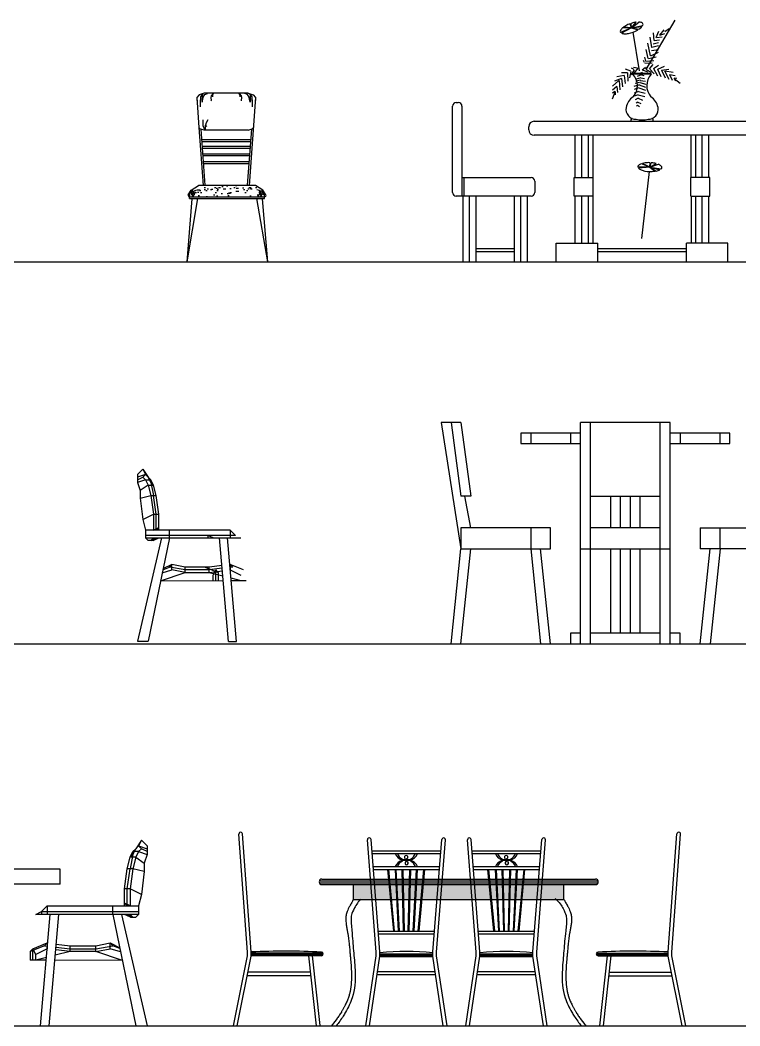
# Model space of a CAD drawing. Header units: inches. Extents: x 10 to 52.5, y 12.2 to 37.
# Drawn here: x 34.57 to 38.48, y 25.27 to 30.73 of the extents above; entities that cross this region are included whole.
import ezdxf

# ---------------------------------------------------------------- set-up
doc = ezdxf.new("R2010")
doc.units = ezdxf.units.IN
doc.header["$MEASUREMENT"] = 0
for name, color, linetype in [('02', 2, 'Continuous'), ('1', 1, 'Continuous'), ('8', 8, 'Continuous')]:
    doc.layers.add(name, color=color, linetype=linetype)

msp = doc.modelspace()

# ---------------------------------------------------------------- hatches: boundary and pattern name
at = {"layer": '8'}
h = msp.add_hatch(dxfattribs=at)
h.set_pattern_fill('AR-SAND', color=256, scale=0.025, angle=45, style=0)
h.set_pattern_definition([(82.5, (152.912404, 219.84336), (-0.0351753296, 0.032948178), [0, -0.038, 0, -0.0425, 0, -0.040625]), (52.5, (152.912404, 219.84336), (-0.018603438, 0.081174493), [0, -0.0205, 0, -0.03425, 0, -0.013125]), (12.5, (152.89066, 219.821616), (0.054950732, 0.0551508096), [0, -0.0125, 0, -0.045, 0, -0.05875]), (2.5, (152.89066, 219.821616), (0.037626054, 0.068656571), [0, -0.00625, 0, -0.0295, 0, -0.03375])])
h.paths.add_polyline_path([(35.5427, 29.8306), (35.5024, 29.8053), (35.4859, 29.7811, 0.523952), (35.4934, 29.7702), (35.9003, 29.7702, 0.523952), (35.9078, 29.7811), (35.8913, 29.8053), (35.8509, 29.8306)])
h = msp.add_hatch(dxfattribs=at)
h.set_pattern_fill('AR-SAND', color=256, scale=0.01, style=0)
h.set_pattern_definition([(37.5, (36.280838, 26.062372), (-0.00062993, 0.01926824), [0, -0.0152, 0, -0.017, 0, -0.01625]), (7.5, (36.280838, 26.062372), (0.01769777, 0.02822146), [0, -0.0082, 0, -0.0137, 0, -0.00525]), (327.5, (36.268538, 26.062372), (0.03114142, 5.66e-05), [0, -0.005, 0, -0.018, 0, -0.0235]), (317.5, (36.268538, 26.062372), (0.03006127, 0.00877676), [0, -0.0025, 0, -0.0118, 0, -0.0135])])
h.paths.add_polyline_path([(37.5237, 25.957), (37.5237, 26.037), (36.3833, 26.037), (36.3833, 25.957)])

# ---------------------------------------------------------------- linework, layer by layer
at = {"layer": '02'}
for p, q in [((37.9705, 30.4613), (38.1278, 30.7285)), ((38.072, 30.6676), (38.0951, 30.6838)), ((37.9344, 30.4539), (37.8994, 30.6634)), ((38.0018, 30.5804), (37.9918, 30.6368)), ((38.0142, 30.6175), (38.0111, 30.6591)), ((38.0142, 30.6182), (38.0435, 30.6213)), ((38.0257, 30.6344), (38.0404, 30.6684)), ((38.0273, 30.6337), (38.0573, 30.6383)), ((38.045, 30.6476), (38.0681, 30.6753)), ((38.0458, 30.6476), (38.072, 30.6553)), ((37.9818, 30.5195), (37.971, 30.5689)), ((37.9949, 30.5342), (37.9802, 30.6036)), ((37.9995, 30.5642), (38.0381, 30.5689)), ((38.0018, 30.5812), (38.0381, 30.5912)), ((38.008, 30.599), (38.0381, 30.6067)), ((37.9687, 30.5056), (37.9641, 30.5272)), ((37.9833, 30.5195), (38.0257, 30.5295)), ((37.9957, 30.5349), (38.0381, 30.5542)), ((37.8881, 30.452), (37.8588, 30.4624)), ((37.9054, 30.4592), (37.8902, 30.4314)), ((37.9055, 30.4604), (37.8903, 30.4674)), ((37.9246, 30.468), (37.9026, 30.4714)), ((37.9258, 30.468), (37.9054, 30.4424)), ((37.9485, 30.4581), (37.9792, 30.447)), ((37.9495, 30.4588), (37.9665, 30.4732)), ((37.9625, 30.4979), (37.9571, 30.5087)), ((37.9641, 30.4956), (38.0041, 30.4964)), ((37.9687, 30.5064), (38.0119, 30.5087)), ((37.9698, 30.4623), (37.979, 30.4762)), ((37.9705, 30.4613), (37.9979, 30.4455)), ((37.989, 30.4642), (38.0085, 30.4884)), ((37.9905, 30.4631), (38.0144, 30.4367)), ((38.0107, 30.4657), (38.0378, 30.4835)), ((38.0107, 30.4657), (38.0317, 30.4269)), ((38.0324, 30.4621), (38.0506, 30.422)), ((38.0334, 30.4628), (38.0703, 30.478)), ((38.054, 30.4576), (38.0936, 30.4629)), ((38.054, 30.4576), (38.0734, 30.4148)), ((37.8361, 30.4123), (37.7996, 30.3963)), ((37.8509, 30.4275), (37.8115, 30.4213)), ((37.8361, 30.4123), (37.8419, 30.3657)), ((37.8688, 30.4419), (37.8364, 30.443)), ((37.8521, 30.4274), (37.8575, 30.3838)), ((37.8688, 30.4419), (37.8711, 30.3979)), ((37.8873, 30.4502), (37.8807, 30.4152)), ((37.8988, 30.4347), (37.8988, 30.438)), ((37.941, 30.4158), (37.9165, 30.4086)), ((37.9439, 30.431), (37.9222, 30.4223)), ((37.949, 30.4448), (37.9396, 30.4404)), ((37.9418, 30.4151), (37.962, 30.4115)), ((37.9454, 30.431), (37.9577, 30.4274)), ((37.9476, 30.444), (37.957, 30.4397)), ((37.9983, 30.4347), (37.9983, 30.438)), ((38.0704, 30.4531), (38.0939, 30.4087)), ((38.0714, 30.4538), (38.1173, 30.446)), ((38.0971, 30.4331), (38.1127, 30.403)), ((38.0981, 30.4338), (38.129, 30.4286)), ((38.1205, 30.4137), (38.1292, 30.3993)), ((38.1224, 30.4151), (38.1377, 30.4142)), ((38.1228, 30.4125), (38.1555, 30.3872)), ((37.8109, 30.3691), (37.7873, 30.3485)), ((37.8232, 30.4), (37.7881, 30.3694)), ((37.8121, 30.369), (37.8146, 30.3352)), ((37.8244, 30.3999), (37.8276, 30.3499)), ((37.9338, 30.3767), (37.9042, 30.3688)), ((37.9295, 30.3608), (37.9049, 30.3528)), ((37.9353, 30.3905), (37.9107, 30.3847)), ((37.9396, 30.4021), (37.915, 30.3977)), ((37.9302, 30.3608), (37.9664, 30.3485)), ((37.9331, 30.3767), (37.9664, 30.3652)), ((37.936, 30.3898), (37.9685, 30.3818)), ((37.9389, 30.4013), (37.9671, 30.3963)), ((35.8105, 30.3313), (35.5732, 30.3313)), ((37.8009, 30.3379), (37.7863, 30.2993)), ((37.7999, 30.3404), (37.7873, 30.3317)), ((37.8023, 30.3402), (37.8023, 30.3234)), ((37.9288, 30.342), (37.9056, 30.3326)), ((37.928, 30.3239), (37.9063, 30.3159)), ((37.9266, 30.3044), (37.9114, 30.2957)), ((37.9266, 30.3051), (37.9512, 30.2942)), ((37.9273, 30.3239), (37.9627, 30.3138)), ((37.9288, 30.342), (37.9656, 30.3319)), ((36.9206, 29.7931), (36.9206, 30.2611)), ((36.9406, 30.2811), (36.9514, 30.2811)), ((36.9714, 30.2611), (36.9714, 29.7731)), ((37.9259, 30.2834), (37.9165, 30.2776)), ((37.9244, 30.2674), (37.9179, 30.2609)), ((37.9244, 30.2674), (37.9345, 30.2595)), ((37.9259, 30.2841), (37.9425, 30.2761)), ((35.5549, 30.1364), (35.577, 29.8321)), ((35.8105, 30.1313), (35.5732, 30.1313)), ((35.8288, 30.1364), (35.8067, 29.8321)), ((37.3333, 30.1333), (37.3333, 30.1495)), ((37.3633, 30.1795), (38.5338, 30.1795)), ((35.5606, 30.08), (35.8231, 30.0799)), ((38.5338, 30.1033), (37.3633, 30.1033)), ((37.5857, 29.8748), (37.5857, 30.1033)), ((37.6217, 29.8747), (37.6217, 30.1033)), ((37.6576, 29.8747), (37.6576, 30.1033)), ((37.6817, 30.1033), (37.6817, 29.5175)), ((38.2154, 29.8747), (38.2154, 30.1033)), ((38.2396, 29.8747), (38.2396, 30.1033)), ((38.2755, 29.8747), (38.2755, 30.1033)), ((38.3114, 29.8748), (38.3114, 30.1033)), ((35.5606, 30.07), (35.8231, 30.0699)), ((35.5606, 30.0437), (35.8231, 30.0436)), ((35.5606, 30.0337), (35.8231, 30.0336)), ((35.5646, 30.0033), (35.8191, 30.0032)), ((35.5653, 29.9933), (35.8184, 29.9932)), ((35.5677, 29.9608), (35.816, 29.9607)), ((35.5684, 29.9508), (35.8153, 29.9507)), ((36.9745, 29.8747), (37.3461, 29.8747)), ((36.9832, 29.7731), (36.9832, 29.8747)), ((37.5801, 29.7731), (37.5801, 29.8747)), ((37.5801, 29.8747), (37.6833, 29.8747)), ((37.9476, 29.544), (37.9892, 29.9068)), ((38.2138, 29.7731), (38.2138, 29.8747)), ((38.317, 29.8747), (38.2138, 29.8747)), ((38.317, 29.7731), (38.317, 29.8747)), ((35.4859, 29.7811), (35.5024, 29.8053)), ((35.5024, 29.8053), (35.5427, 29.8306)), ((35.8509, 29.8306), (35.5427, 29.8306)), ((37.3661, 29.8547), (37.3661, 29.7931)), ((35.5364, 29.7602), (35.4778, 29.4175)), ((35.5059, 29.759), (35.4778, 29.4175)), ((35.4934, 29.7602), (35.4941, 29.7832)), ((35.4934, 29.7602), (35.9003, 29.7602)), ((35.5032, 29.7908), (35.5032, 29.7797)), ((35.8573, 29.7602), (35.9159, 29.4175)), ((35.8877, 29.759), (35.9159, 29.4175)), ((35.8905, 29.7908), (35.8905, 29.7797)), ((35.9003, 29.7602), (35.8995, 29.7832)), ((37.3461, 29.7731), (36.9406, 29.7731)), ((36.9771, 29.4175), (36.9771, 29.7732)), ((37.013, 29.4175), (37.013, 29.7731)), ((37.0489, 29.4175), (37.0489, 29.7731)), ((37.2555, 29.4175), (37.2555, 29.7731)), ((37.2914, 29.4175), (37.2914, 29.7731)), ((37.3273, 29.4175), (37.3273, 29.7731)), ((37.6833, 29.7731), (37.5801, 29.7731)), ((37.5857, 29.5175), (37.5857, 29.7731)), ((37.6217, 29.5175), (37.6217, 29.7731)), ((37.6576, 29.5175), (37.6576, 29.7731)), ((38.2138, 29.7731), (38.317, 29.7731)), ((38.2154, 29.7731), (38.2154, 29.5175)), ((38.2396, 29.5175), (38.2396, 29.7731)), ((38.2755, 29.5175), (38.2755, 29.7731)), ((38.3114, 29.5175), (38.3114, 29.7731)), ((37.0489, 29.4888), (37.2555, 29.4888)), ((37.4833, 29.5175), (37.7083, 29.5175)), ((37.4833, 29.4175), (37.4833, 29.5175)), ((37.7083, 29.4175), (37.7083, 29.5175)), ((37.7083, 29.4888), (38.1888, 29.4888)), ((38.4138, 29.5175), (38.1888, 29.5175)), ((38.1888, 29.4175), (38.1888, 29.5175)), ((38.4138, 29.4175), (38.4138, 29.5175)), ((37.0489, 29.4729), (37.2555, 29.4729)), ((37.7083, 29.4729), (38.1888, 29.4729)), ((36.966, 28.5442), (36.858, 28.5442)), ((36.858, 28.5442), (36.966, 27.8585)), ((36.912, 28.5442), (36.966, 28.1442)), ((36.966, 28.5442), (37.02, 28.1442)), ((37.6143, 27.3442), (37.6143, 28.5442)), ((37.6143, 28.5442), (37.6143, 28.5442)), ((38.1005, 28.5442), (37.6143, 28.5442)), ((37.6683, 27.3442), (37.6683, 28.5442)), ((37.6683, 28.5442), (37.6683, 28.5442)), ((38.0465, 27.3442), (38.0465, 28.5442)), ((38.0465, 28.5442), (38.0465, 28.5442)), ((38.1005, 27.3442), (38.1005, 28.5442)), ((38.1005, 28.5442), (38.1005, 28.5442)), ((37.2902, 28.4871), (37.2902, 28.43)), ((37.6143, 28.4871), (37.2902, 28.4871)), ((37.3442, 28.4871), (37.3442, 28.43)), ((37.5603, 28.4871), (37.5603, 28.43)), ((38.4246, 28.4871), (38.1005, 28.4871)), ((38.1545, 28.4871), (38.1545, 28.43)), ((38.3706, 28.4871), (38.3706, 28.43)), ((38.4246, 28.43), (38.4246, 28.4871)), ((37.2902, 28.43), (37.6143, 28.43)), ((38.1005, 28.43), (38.4246, 28.43)), ((35.24, 28.2916), (35.2112, 28.2629)), ((35.24, 28.2916), (35.2687, 28.2485)), ((35.24, 28.2916), (35.2543, 28.2629)), ((35.2543, 28.2629), (35.2112, 28.2485)), ((35.2112, 28.2629), (35.2112, 28.2197)), ((35.2112, 28.2341), (35.24, 28.2485)), ((35.2543, 28.2341), (35.2112, 28.2197)), ((35.2112, 28.2197), (35.2256, 28.1766)), ((35.2543, 28.2629), (35.24, 28.2485)), ((35.2543, 28.2341), (35.24, 28.2485)), ((35.2543, 28.2629), (35.2831, 28.2341)), ((35.2543, 28.2341), (35.2831, 28.2341)), ((35.2543, 28.2341), (35.2687, 28.2054)), ((35.2831, 28.2197), (35.2687, 28.2485)), ((35.2974, 28.2054), (35.2831, 28.2341)), ((35.2831, 28.2197), (35.2974, 28.1479)), ((35.2974, 28.2054), (35.2831, 28.2197)), ((35.2687, 28.2054), (35.2256, 28.1766)), ((35.2256, 28.1766), (35.2256, 28.1335)), ((35.2687, 28.2054), (35.2831, 28.1479)), ((35.2687, 28.2054), (35.2974, 28.2054)), ((35.3118, 28.1479), (35.2974, 28.2054)), ((35.2256, 28.1335), (35.2831, 28.1479)), ((35.2256, 28.1335), (35.24, 28.0186)), ((35.2831, 28.1479), (35.3118, 28.1479)), ((35.2831, 28.1479), (35.2974, 28.0473)), ((35.3118, 28.0473), (35.2974, 28.1479)), ((35.3262, 28.0473), (35.3118, 28.1479)), ((37.02, 28.1442), (36.966, 28.1442)), ((37.02, 27.9728), (36.9876, 28.1442)), ((37.6683, 28.1442), (38.0465, 28.1442)), ((37.7764, 28.1442), (37.7764, 27.9728)), ((37.8304, 28.1442), (37.8304, 27.9728)), ((37.8844, 28.1442), (37.8844, 27.9728)), ((37.9384, 27.9728), (37.9384, 28.1442)), ((35.24, 28.0186), (35.2974, 28.0473)), ((35.24, 28.0186), (35.2543, 27.9611)), ((35.2974, 28.0473), (35.3262, 28.0473)), ((35.2974, 28.0473), (35.2974, 27.9611)), ((35.3118, 27.9611), (35.3118, 28.0473)), ((35.3262, 27.9611), (35.3262, 28.0473)), ((35.7142, 27.9611), (35.2543, 27.9611)), ((35.2543, 27.9611), (35.2543, 27.918)), ((35.2974, 27.9611), (35.3262, 27.9754)), ((35.3262, 27.9754), (35.3118, 27.9611)), ((35.3837, 27.918), (35.3837, 27.9611)), ((35.7429, 27.9323), (35.7142, 27.9611)), ((35.7142, 27.9611), (35.7142, 27.918)), ((37.4522, 27.9728), (36.966, 27.9728)), ((36.966, 27.9728), (36.966, 27.8585)), ((37.3442, 27.9728), (37.3442, 27.8585)), ((37.4522, 27.8585), (37.4522, 27.9728)), ((37.6143, 27.9728), (37.6143, 27.9728)), ((38.0465, 27.9728), (37.6683, 27.9728)), ((38.1005, 27.9728), (38.1005, 27.9728)), ((38.2637, 27.9728), (38.7499, 27.9728)), ((38.2637, 27.9728), (38.2637, 27.8585)), ((38.3718, 27.8585), (38.3718, 27.9728)), ((35.3406, 27.918), (35.2112, 27.3575)), ((35.7429, 27.9323), (35.2543, 27.9323)), ((35.2543, 27.918), (35.7717, 27.918)), ((35.2543, 27.918), (35.2687, 27.9036)), ((35.3837, 27.918), (35.2687, 27.3575)), ((35.2831, 27.9036), (35.2687, 27.9036)), ((35.2974, 27.918), (35.2831, 27.9036)), ((35.2958, 27.9038), (35.2831, 27.9036)), ((35.2848, 27.9036), (35.3118, 27.918)), ((35.2958, 27.9038), (35.3262, 27.918)), ((35.6207, 27.918), (35.5919, 27.9323)), ((35.5919, 27.9323), (35.5919, 27.918)), ((35.7044, 27.3568), (35.6567, 27.918)), ((35.7475, 27.3568), (35.6998, 27.918)), ((36.912, 27.3442), (36.966, 27.8585)), ((36.966, 27.8585), (37.4522, 27.8585)), ((36.966, 27.3442), (37.02, 27.8585)), ((37.3442, 27.8585), (37.3982, 27.3442)), ((37.3442, 27.8585), (37.3442, 27.8585)), ((37.4522, 27.3442), (37.3982, 27.8585)), ((37.6143, 27.8585), (38.1005, 27.8585)), ((37.6143, 27.8585), (37.6143, 27.8585)), ((37.7764, 27.8585), (37.7764, 27.4014)), ((37.8304, 27.8585), (37.8304, 27.4014)), ((37.8844, 27.8585), (37.8844, 27.4014)), ((37.9384, 27.4014), (37.9384, 27.8585)), ((38.1005, 27.8585), (38.1005, 27.8585)), ((38.2637, 27.3442), (38.3177, 27.8585)), ((38.7499, 27.8585), (38.2637, 27.8585)), ((38.3718, 27.8585), (38.3177, 27.3442)), ((38.3718, 27.8585), (38.3718, 27.8585)), ((35.3359, 27.686), (35.4699, 27.7311)), ((35.3451, 27.7296), (35.398, 27.7455)), ((35.3483, 27.7457), (35.3837, 27.7599)), ((35.398, 27.7742), (35.3492, 27.7498)), ((35.3837, 27.7599), (35.398, 27.7742)), ((35.4699, 27.7455), (35.3837, 27.7599)), ((35.4699, 27.7599), (35.398, 27.7742)), ((35.398, 27.7455), (35.398, 27.7742)), ((35.4699, 27.7311), (35.398, 27.7455)), ((35.5992, 27.7599), (35.4699, 27.7599)), ((35.4699, 27.7311), (35.4699, 27.7599)), ((35.5992, 27.7455), (35.4699, 27.7455)), ((35.4699, 27.7311), (35.5992, 27.7311)), ((35.5776, 27.7599), (35.6494, 27.7311)), ((35.6694, 27.7686), (35.5992, 27.7599)), ((35.5992, 27.7311), (35.5992, 27.7599)), ((35.6707, 27.7534), (35.5992, 27.7455)), ((35.5992, 27.7311), (35.6718, 27.7402)), ((35.5992, 27.7311), (35.6742, 27.7124)), ((35.6207, 27.7168), (35.6351, 27.7455)), ((35.6351, 27.688), (35.6351, 27.7455)), ((35.6494, 27.7311), (35.6351, 27.7455)), ((35.6494, 27.7311), (35.6494, 27.688)), ((35.7142, 27.7742), (35.7121, 27.774)), ((35.7286, 27.7599), (35.7134, 27.7582)), ((35.786, 27.7455), (35.7142, 27.7742)), ((35.7142, 27.7742), (35.7142, 27.7455)), ((35.7286, 27.7599), (35.7142, 27.7742)), ((35.7142, 27.7455), (35.7717, 27.7168)), ((35.3359, 27.686), (35.6763, 27.6875)), ((35.6207, 27.688), (35.6207, 27.7168)), ((35.7182, 27.7014), (35.7717, 27.688)), ((35.7194, 27.6877), (35.8004, 27.688)), ((37.5603, 27.4014), (37.5603, 27.3442)), ((37.6143, 27.4014), (37.5603, 27.4014)), ((38.0465, 27.4014), (37.6683, 27.4014)), ((38.1545, 27.4014), (38.1005, 27.4014)), ((38.1545, 27.3442), (38.1545, 27.4014)), ((35.2112, 27.3575), (35.2687, 27.3575)), ((35.7044, 27.3568), (35.7475, 27.3568)), ((37.6143, 27.3442), (37.6143, 27.3442)), ((37.6683, 27.3442), (37.6683, 27.3442)), ((38.0465, 27.3442), (38.0465, 27.3442)), ((38.1005, 27.3442), (38.1005, 27.3442)), ((35.2324, 26.2779), (35.2014, 26.2314)), ((35.2324, 26.2779), (35.2169, 26.2469)), ((35.2324, 26.2779), (35.2634, 26.2469)), ((35.1705, 26.185), (35.1859, 26.2159)), ((35.1705, 26.185), (35.1859, 26.2005)), ((35.1859, 26.2005), (35.1705, 26.123)), ((35.1859, 26.2005), (35.2014, 26.2314)), ((35.1859, 26.2159), (35.2014, 26.2314)), ((35.2169, 26.2159), (35.1859, 26.2159)), ((35.2169, 26.2469), (35.2014, 26.2314)), ((35.2169, 26.2159), (35.2014, 26.185)), ((35.2169, 26.2469), (35.2634, 26.2314)), ((35.2169, 26.2469), (35.2324, 26.2314)), ((35.2169, 26.2159), (35.2324, 26.2314)), ((35.2169, 26.2159), (35.2634, 26.2005)), ((35.2634, 26.2159), (35.2324, 26.2314)), ((35.2634, 26.2005), (35.2479, 26.154)), ((35.2634, 26.2469), (35.2634, 26.2005)), ((36.4851, 26.2206), (36.8546, 26.2206)), ((36.4863, 26.2056), (36.8535, 26.2056)), ((37.0282, 26.2206), (37.3977, 26.2206)), ((37.0293, 26.2056), (37.3966, 26.2056)), ((35.155, 26.123), (35.1705, 26.185)), ((35.2014, 26.185), (35.1705, 26.185)), ((35.2014, 26.185), (35.1859, 26.123)), ((35.2014, 26.185), (35.2479, 26.154)), ((35.2479, 26.154), (35.2479, 26.1075)), ((34.7905, 26.1202), (34.3438, 26.1202)), ((34.7905, 26.0393), (34.7905, 26.1202)), ((35.1395, 26.0146), (35.155, 26.123)), ((35.1859, 26.123), (35.155, 26.123)), ((35.155, 26.0146), (35.1705, 26.123)), ((35.1859, 26.123), (35.1705, 26.0146)), ((35.2479, 26.1075), (35.1859, 26.123)), ((35.2479, 26.1075), (35.2324, 25.9836)), ((36.4898, 26.1344), (36.8499, 26.1344)), ((36.491, 26.1194), (36.8487, 26.1194)), ((36.6012, 25.7845), (36.5696, 26.1194)), ((36.6062, 25.785), (36.5746, 26.1194)), ((36.6274, 25.7847), (36.6102, 26.1194)), ((36.6324, 25.785), (36.6152, 26.1194)), ((36.6549, 25.7849), (36.6466, 26.1194)), ((36.6599, 25.785), (36.6516, 26.1194)), ((36.6799, 25.785), (36.6882, 26.1194)), ((36.6849, 25.7849), (36.6932, 26.1194)), ((36.7074, 25.785), (36.7246, 26.1194)), ((36.7124, 25.7847), (36.7296, 26.1194)), ((36.7335, 25.785), (36.7652, 26.1194)), ((36.7385, 25.7845), (36.7702, 26.1194)), ((37.0329, 26.1344), (37.393, 26.1344)), ((37.0341, 26.1194), (37.3918, 26.1194)), ((37.1443, 25.7845), (37.1126, 26.1194)), ((37.1493, 25.785), (37.1177, 26.1194)), ((37.1705, 25.7847), (37.1533, 26.1194)), ((37.1755, 25.785), (37.1583, 26.1194)), ((37.198, 25.7849), (37.1897, 26.1194)), ((37.203, 25.785), (37.1947, 26.1194)), ((37.223, 25.785), (37.2313, 26.1194)), ((37.228, 25.7849), (37.2363, 26.1194)), ((37.2505, 25.785), (37.2676, 26.1194)), ((37.2554, 25.7847), (37.2726, 26.1194)), ((37.2766, 25.785), (37.3083, 26.1194)), ((37.2816, 25.7845), (37.3133, 26.1194)), ((34.7905, 26.0393), (34.3482, 26.0393)), ((36.1972, 26.057), (37.7098, 26.057)), ((36.1972, 26.047), (37.7098, 26.047)), ((36.2113, 26.067), (37.6957, 26.067)), ((36.2113, 26.037), (37.6957, 26.037)), ((36.3833, 25.957), (36.3833, 26.037)), ((37.5237, 25.957), (37.5237, 26.037)), ((35.1395, 25.9216), (35.1395, 26.0146)), ((35.1705, 26.0146), (35.1395, 26.0146)), ((35.155, 25.9216), (35.155, 26.0146)), ((35.1705, 26.0146), (35.1705, 25.9216)), ((35.2324, 25.9836), (35.1705, 26.0146)), ((35.2324, 25.9836), (35.2169, 25.9216)), ((35.1395, 25.9371), (35.155, 25.9216)), ((35.1705, 25.9216), (35.1395, 25.9371)), ((36.3833, 25.957), (37.5237, 25.957)), ((34.6592, 25.8751), (34.6902, 25.8906)), ((35.2169, 25.8751), (34.6592, 25.8751)), ((34.6853, 25.2702), (34.7367, 25.8751)), ((34.6902, 25.8906), (34.7212, 25.9216)), ((34.6902, 25.8906), (35.2169, 25.8906)), ((34.6902, 25.8906), (34.6902, 25.8751)), ((34.7212, 25.9216), (35.2169, 25.9216)), ((34.7212, 25.9216), (34.7212, 25.8751)), ((34.7318, 25.2702), (34.7832, 25.8751)), ((35.0775, 25.8751), (35.0775, 25.9216)), ((35.0775, 25.8751), (35.2014, 25.271)), ((35.124, 25.8751), (35.2634, 25.271)), ((35.1722, 25.8599), (35.1395, 25.8751)), ((35.184, 25.8596), (35.155, 25.8751)), ((35.1705, 25.8751), (35.1859, 25.8596)), ((35.2169, 25.8751), (35.2014, 25.8596)), ((35.2169, 25.9216), (35.2169, 25.8751)), ((35.1722, 25.8599), (35.1859, 25.8596)), ((35.1859, 25.8596), (35.2014, 25.8596)), ((36.5177, 25.785), (36.8221, 25.785)), ((36.5188, 25.77), (36.8209, 25.77)), ((37.0608, 25.785), (37.3651, 25.785)), ((37.0619, 25.77), (37.364, 25.77)), ((34.6437, 25.6892), (34.7212, 25.7202)), ((34.7057, 25.7047), (34.7212, 25.7202)), ((34.7212, 25.7202), (34.7212, 25.6892)), ((34.7212, 25.7202), (34.7235, 25.7199)), ((34.7695, 25.7142), (34.8451, 25.7047)), ((34.9846, 25.7047), (35.062, 25.7202)), ((35.0775, 25.7047), (35.062, 25.7202)), ((35.062, 25.7202), (35.1147, 25.6939)), ((35.062, 25.6892), (35.062, 25.7202)), ((34.7057, 25.7047), (34.6282, 25.6737)), ((34.6282, 25.6737), (34.6437, 25.6892)), ((34.6282, 25.6737), (34.6282, 25.6273)), ((34.6437, 25.6273), (34.6437, 25.6892)), ((34.6592, 25.6582), (34.6437, 25.6892)), ((34.7212, 25.6892), (34.6592, 25.6582)), ((34.6592, 25.6273), (34.6592, 25.6582)), ((34.7057, 25.7047), (34.7221, 25.7029)), ((34.8451, 25.6737), (34.7643, 25.6535)), ((34.8451, 25.6737), (34.7669, 25.6835)), ((34.7681, 25.6978), (34.8451, 25.6892)), ((34.8451, 25.7047), (34.9846, 25.7047)), ((34.8451, 25.6737), (34.8451, 25.7047)), ((34.8451, 25.6892), (34.9846, 25.6892)), ((34.9846, 25.6737), (34.8451, 25.6737)), ((34.9846, 25.6892), (35.0775, 25.7047)), ((34.9846, 25.6737), (34.9846, 25.7047)), ((34.9846, 25.6737), (35.062, 25.6892)), ((35.1289, 25.625), (34.9846, 25.6737)), ((35.1191, 25.6721), (35.062, 25.6892)), ((35.1156, 25.6895), (35.0775, 25.7047)), ((36.2177, 25.665), (35.8285, 25.665)), ((36.218, 25.658), (35.8285, 25.658)), ((36.5259, 25.661), (36.8139, 25.661)), ((36.5259, 25.654), (36.8139, 25.654)), ((37.0689, 25.661), (37.357, 25.661)), ((37.0689, 25.654), (37.357, 25.654)), ((37.7001, 25.658), (38.0896, 25.658)), ((37.7005, 25.665), (38.0896, 25.665)), ((34.7156, 25.6269), (34.6282, 25.6273)), ((34.7169, 25.6417), (34.6592, 25.6273)), ((35.1289, 25.625), (34.7621, 25.6267)), ((36.2085, 25.651), (35.8285, 25.651)), ((36.1387, 25.651), (36.1805, 25.271)), ((36.1588, 25.651), (36.2004, 25.2731)), ((36.5259, 25.647), (36.8139, 25.647)), ((37.0689, 25.647), (37.357, 25.647)), ((37.7096, 25.651), (38.0896, 25.651)), ((37.7593, 25.651), (37.7175, 25.271)), ((37.7794, 25.651), (37.7376, 25.271)), ((36.1484, 25.5625), (35.811, 25.5624)), ((36.5113, 25.5496), (36.8284, 25.5496)), ((36.5136, 25.5646), (36.8262, 25.5646)), ((37.0544, 25.5496), (37.3715, 25.5496)), ((37.0567, 25.5646), (37.3693, 25.5646)), ((37.7697, 25.5625), (38.1071, 25.5624)), ((36.1506, 25.5425), (35.807, 25.5424)), ((37.7675, 25.5425), (38.1112, 25.5424))]:
    msp.add_line(p, q, dxfattribs=at)
for points in [[(35.5732, 30.3313), (35.5457, 30.3238), (35.5323, 30.3087), (35.5349, 30.2737)], [(35.5323, 30.3087), (35.5442, 30.1451)], [(35.5628, 30.3285), (35.5527, 30.3122), (35.5504, 30.2832), (35.551, 30.2577)], [(35.5628, 30.3285), (35.5618, 30.3145), (35.5595, 30.2929), (35.5618, 30.2838), (35.5646, 30.2974), (35.5669, 30.3099), (35.5754, 30.3241), (35.5914, 30.3309)], [(35.6215, 30.3309), (35.6101, 30.3179), (35.609, 30.3088), (35.6101, 30.2923), (35.6095, 30.2901)], [(35.6226, 30.3309), (35.6203, 30.3264), (35.6181, 30.3213), (35.6181, 30.3128)], [(35.7611, 30.3309), (35.7634, 30.3264), (35.7657, 30.3213), (35.7657, 30.3128)], [(35.7622, 30.3309), (35.7736, 30.3179), (35.7747, 30.3088), (35.7736, 30.2923), (35.7742, 30.2901)], [(35.8209, 30.3285), (35.8219, 30.3145), (35.8242, 30.2929), (35.8219, 30.2838), (35.8191, 30.2974), (35.8168, 30.3099), (35.8083, 30.3241), (35.7924, 30.3309)], [(35.8105, 30.3313), (35.838, 30.3238), (35.8514, 30.3087), (35.8489, 30.2737)], [(35.8514, 30.3087), (35.8166, 29.8306)], [(35.8209, 30.3285), (35.831, 30.3122), (35.8333, 30.2832), (35.8327, 30.2577)], [(35.5794, 30.1313), (35.5702, 30.1451), (35.5667, 30.1543), (35.5667, 30.175), (35.5679, 30.1877)], [(35.5932, 30.1877), (35.5828, 30.1704), (35.5794, 30.1589), (35.5874, 30.152)], [(35.5442, 30.1451), (35.5671, 29.8306)], [(35.5732, 30.1313), (35.5499, 30.1378)], [(35.5794, 30.1313), (35.5805, 30.1463), (35.5794, 30.1589)], [(35.8105, 30.1313), (35.8338, 30.1378)], [(35.4941, 29.7832), (35.4962, 29.788), (35.5011, 29.7963), (35.508, 29.8005), (35.5129, 29.8026), (35.5122, 29.8019), (35.5059, 29.7943), (35.5032, 29.7908)], [(35.5087, 29.7714), (35.5094, 29.7769), (35.5101, 29.7832), (35.5122, 29.7901), (35.5157, 29.797), (35.5205, 29.8033), (35.5344, 29.8081)], [(35.8849, 29.7714), (35.8842, 29.7769), (35.8835, 29.7832), (35.8815, 29.7901), (35.878, 29.797), (35.8731, 29.8033), (35.8592, 29.8081)], [(35.8995, 29.7707), (35.8995, 29.7832), (35.8974, 29.788), (35.8926, 29.7963), (35.8856, 29.8005), (35.8808, 29.8026), (35.8815, 29.8019), (35.8877, 29.7943), (35.8905, 29.7908)], [(35.515, 29.7707), (35.5143, 29.7762), (35.5157, 29.7825), (35.5212, 29.7887)], [(35.5247, 29.7963), (35.5212, 29.7922), (35.5205, 29.7894), (35.5191, 29.7866), (35.5184, 29.7825), (35.5184, 29.7783)], [(35.869, 29.7963), (35.8724, 29.7922), (35.8731, 29.7894), (35.8745, 29.7866), (35.8752, 29.7825), (35.8752, 29.7783)], [(35.8787, 29.7707), (35.8794, 29.7762), (35.878, 29.7825), (35.8724, 29.7887)], [(35.7317, 25.271), (35.8085, 25.651), (35.8085, 25.671), (35.7607, 26.3105)], [(35.7521, 25.271), (35.8285, 25.649), (35.8285, 25.6718), (35.7806, 26.3121)], [(38.166, 25.271), (38.0896, 25.649), (38.0896, 25.6718), (38.1375, 26.3121)], [(38.1864, 25.271), (38.1096, 25.651), (38.1096, 25.671), (38.1574, 26.3105)], [(36.4496, 25.271), (36.5062, 25.651), (36.5062, 25.671), (36.4584, 26.2798)], [(36.4698, 25.271), (36.5262, 25.649), (36.5262, 25.6718), (36.4783, 26.2814)], [(36.87, 25.271), (36.8136, 25.649), (36.8136, 25.6718), (36.8615, 26.2814)], [(36.8902, 25.271), (36.8336, 25.651), (36.8336, 25.671), (36.8814, 26.2798)], [(36.9927, 25.271), (37.0492, 25.651), (37.0492, 25.671), (37.0014, 26.2798)], [(37.0129, 25.271), (37.0692, 25.649), (37.0692, 25.6718), (37.0214, 26.2814)], [(37.4131, 25.271), (37.3567, 25.649), (37.3567, 25.6718), (37.4045, 26.2814)], [(37.4333, 25.271), (37.3767, 25.651), (37.3767, 25.671), (37.4245, 26.2798)]]:
    msp.add_lwpolyline(points, dxfattribs=at)
msp.add_lwpolyline([(35.4934, 29.7702), (35.9003, 29.7702, 0.523952), (35.9078, 29.7811), (35.8913, 29.8053), (35.8509, 29.8306)], format="xyb", dxfattribs=at)
for centre, radius, start, end in [((36.9406, 30.2611), 0.02, 90, 180), ((36.9514, 30.2611), 0.02, 0, 90), ((37.3633, 30.1495), 0.03, 90, 180), ((37.3633, 30.1333), 0.03, 180, 270), ((37.3461, 29.8547), 0.02, 0, 90), ((35.4934, 29.7782), 0.008, 159.3906, 270), ((36.9406, 29.7931), 0.02, 180, 270), ((37.3461, 29.7931), 0.02, 270, 0), ((35.7707, 26.3113), 0.01, 3.7855, 184.6203), ((38.1475, 26.3113), 0.01, 355.3797, 176.2145), ((36.4683, 26.2806), 0.01, 3.7855, 184.6203), ((36.8714, 26.2806), 0.01, 355.3797, 176.2145), ((37.0114, 26.2806), 0.01, 3.7855, 184.6203), ((37.4145, 26.2806), 0.01, 355.3797, 176.2145), ((36.6601, 26.2236), 0.0538, 199.5595, 259.0773), ((36.6695, 26.2207), 0.0506, 197.3519, 244.7029), ((36.6796, 26.2236), 0.0538, 280.9227, 340.4405), ((36.6702, 26.2207), 0.0506, 295.2971, 342.6481), ((37.2032, 26.2236), 0.0538, 199.5595, 259.0773), ((37.2126, 26.2207), 0.0506, 197.3519, 244.7029), ((37.2227, 26.2236), 0.0538, 280.9227, 340.4405), ((37.2133, 26.2207), 0.0506, 295.2971, 342.6481), ((36.6601, 26.1164), 0.0538, 100.9227, 160.4405), ((36.6695, 26.1193), 0.0506, 115.2971, 162.6481), ((36.6581, 26.1971), 0.0243, 245.2359, 309.4072), ((36.6581, 26.143), 0.0243, 50.5928, 114.7641), ((36.6567, 26.2001), 0.0301, 256.9935, 307.9378), ((36.6567, 26.1399), 0.0301, 52.0622, 103.0065), ((36.6686, 26.186), 0.00926, 302.9079, 237.3085), ((36.6712, 26.154), 0.00926, 122.9079, 57.1133), ((36.6831, 26.2001), 0.0301, 232.0622, 283.0065), ((36.6831, 26.1399), 0.0301, 76.9935, 127.9378), ((36.6816, 26.1971), 0.0243, 230.5928, 294.7641), ((36.6816, 26.143), 0.0243, 65.2359, 129.4072), ((36.6796, 26.1164), 0.0538, 19.5595, 79.0773), ((36.6702, 26.1193), 0.0506, 17.3519, 64.7029), ((37.2032, 26.1164), 0.0538, 100.9227, 160.4405), ((37.2126, 26.1193), 0.0506, 115.2971, 162.6481), ((37.2012, 26.1971), 0.0243, 245.2359, 309.4072), ((37.2012, 26.143), 0.0243, 50.5928, 114.7641), ((37.1998, 26.2001), 0.0301, 256.9935, 307.9378), ((37.1998, 26.1399), 0.0301, 52.0622, 103.0065), ((37.2116, 26.186), 0.00926, 302.9079, 237.3085), ((37.2143, 26.154), 0.00926, 122.9079, 57.1133), ((37.2262, 26.2001), 0.0301, 232.0622, 283.0065), ((37.2262, 26.1399), 0.0301, 76.9935, 127.9378), ((37.2247, 26.1971), 0.0243, 230.5928, 294.7641), ((37.2247, 26.143), 0.0243, 65.2359, 129.4072), ((37.2227, 26.1164), 0.0538, 19.5595, 79.0773), ((37.2133, 26.1193), 0.0506, 17.3519, 64.7029), ((36.2113, 26.052), 0.015, 90, 270), ((37.6957, 26.052), 0.015, 270, 90), ((36.0096, 21.4884), 4.1873, 87.2776, 92.4791), ((36.2085, 25.661), 0.01, 270, 90), ((36.6699, 24.3022), 1.3723, 83.9886, 96.0114), ((37.213, 24.3022), 1.3723, 83.9886, 96.0114), ((37.7096, 25.661), 0.01, 90, 270), ((37.9085, 21.4884), 4.1873, 87.5209, 92.7224)]:
    msp.add_arc(centre, radius, start, end, dxfattribs=at)
for points in [[(35.5499, 30.1378), (35.5476, 30.1401), (35.5454, 30.1424), (35.5442, 30.1451)], [(35.8338, 30.1378), (35.8361, 30.1401), (35.8383, 30.1424), (35.8395, 30.1451)]]:
    msp.add_open_spline(points, degree=3, dxfattribs=at)
for points, knots in [([(36.3833, 25.957), (36.3822, 25.9553), (36.3811, 25.9535), (36.3785, 25.9492), (36.3771, 25.9467), (36.3722, 25.9383), (36.3687, 25.9321), (36.3644, 25.9242), (36.3634, 25.9222), (36.3594, 25.9147), (36.3568, 25.9095), (36.3524, 25.9002), (36.3506, 25.896), (36.3474, 25.8878), (36.346, 25.8839), (36.3438, 25.8763), (36.3429, 25.8726), (36.3416, 25.8652), (36.3412, 25.8616), (36.3407, 25.8545), (36.3407, 25.851), (36.3409, 25.8457), (36.341, 25.8438), (36.3412, 25.84), (36.3414, 25.8381), (36.3419, 25.8323), (36.3424, 25.8284), (36.3434, 25.8205), (36.3441, 25.8165), (36.3458, 25.8057), (36.3471, 25.7988), (36.3496, 25.785), (36.3509, 25.7781), (36.3525, 25.7688), (36.3529, 25.7663), (36.3537, 25.7613), (36.3541, 25.7588), (36.3552, 25.7514), (36.3559, 25.7464), (36.3577, 25.7317), (36.3588, 25.722), (36.3603, 25.706), (36.3609, 25.6998), (36.3619, 25.6885), (36.3623, 25.6835), (36.3631, 25.6746), (36.3634, 25.6707), (36.364, 25.6637), (36.3643, 25.6605), (36.3648, 25.6542), (36.3651, 25.6511), (36.366, 25.6417), (36.3665, 25.6354), (36.3682, 25.6165), (36.3693, 25.604), (36.3708, 25.5807), (36.3714, 25.5701), (36.3722, 25.5418), (36.3721, 25.5242), (36.3699, 25.4897), (36.3678, 25.4727), (36.3631, 25.4506), (36.3617, 25.4449), (36.3592, 25.436), (36.3582, 25.4326), (36.3561, 25.426), (36.355, 25.4227), (36.3514, 25.4129), (36.3487, 25.4063), (36.3422, 25.3919), (36.3384, 25.3841), (36.3318, 25.3715), (36.3293, 25.3668), (36.3254, 25.3599), (36.3242, 25.3577), (36.322, 25.3538), (36.321, 25.3521), (36.319, 25.3486), (36.3179, 25.3469), (36.3149, 25.3417), (36.3129, 25.3384), (36.3066, 25.3284), (36.3023, 25.3219), (36.2969, 25.3145), (36.296, 25.3132), (36.2941, 25.3107), (36.2931, 25.3094), (36.2902, 25.3056), (36.273, 25.2822), (36.2687, 25.2768), (36.2663, 25.2739), (36.2639, 25.271)], [31.109443, 31.109443, 31.109443, 31.109443, 35.006815, 35.006815, 40.026683, 40.026683, 51.614025, 51.614025, 55.593428, 55.593428, 67.1384, 67.1384, 77.868814, 77.868814, 88.599228, 88.599228, 99.329642, 99.329642, 110.060056, 110.060056, 120.79047, 120.79047, 126.636456, 126.636456, 132.482442, 132.482442, 144.174413, 144.174413, 155.866384, 155.866384, 175.753831, 175.753831, 195.641277, 195.641277, 203.153165, 203.153165, 210.665054, 210.665054, 225.688831, 225.688831, 255.736385, 255.736385, 274.929641, 274.929641, 290.452452, 290.452452, 302.277917, 302.277917, 311.818516, 311.818516, 321.359114, 321.359114, 340.44031, 340.44031, 378.602702, 378.602702, 411.106034, 411.106034, 464.923061, 464.923061, 518.740089, 518.740089, 537.530619, 537.530619, 548.821053, 548.821053, 560.111487, 560.111487, 582.692355, 582.692355, 610.025275, 610.025275, 626.620669, 626.620669, 634.274043, 634.274043, 640.425257, 640.425257, 646.576471, 646.576471, 658.878898, 658.878898, 683.483753, 683.483753, 688.545648, 688.545648, 693.607543, 693.607543, 703.731333, 703.731333, 715.228265, 715.228265, 715.228265, 715.228265]), ([(36.4216, 25.9585), (36.4111, 25.9479), (36.3707, 25.8849), (36.368, 25.8491), (36.3768, 25.7586), (36.3833, 25.6666), (36.3952, 25.5502), (36.3887, 25.4377), (36.3465, 25.3548), (36.3194, 25.3103), (36.2955, 25.2789), (36.2893, 25.271)], [20.997628, 20.997628, 20.997628, 20.997628, 55.538633, 123.590726, 199.356548, 305.588988, 409.558378, 548.656908, 635.433955, 685.514174, 704.774147, 704.774147, 704.774147, 704.774147]), ([(37.4767, 25.9609), (37.5004, 25.9424), (37.5358, 25.884), (37.5413, 25.8433), (37.5302, 25.7586), (37.5237, 25.6666), (37.5118, 25.5502), (37.5183, 25.4377), (37.5605, 25.3548), (37.5876, 25.3103), (37.6115, 25.2789), (37.6177, 25.271)], [20.997628, 20.997628, 20.997628, 20.997628, 55.538633, 123.590726, 199.356548, 305.588988, 409.558378, 548.656908, 635.433955, 685.514174, 704.774147, 704.774147, 704.774147, 704.774147]), ([(37.5237, 25.957), (37.5248, 25.9553), (37.5259, 25.9535), (37.5285, 25.9492), (37.5299, 25.9467), (37.5348, 25.9383), (37.5383, 25.9321), (37.5426, 25.9242), (37.5436, 25.9222), (37.5476, 25.9147), (37.5502, 25.9095), (37.5546, 25.9002), (37.5564, 25.896), (37.5596, 25.8878), (37.561, 25.8839), (37.5632, 25.8763), (37.5641, 25.8726), (37.5654, 25.8652), (37.5658, 25.8616), (37.5663, 25.8545), (37.5663, 25.851), (37.5661, 25.8457), (37.566, 25.8438), (37.5658, 25.84), (37.5656, 25.8381), (37.5651, 25.8323), (37.5646, 25.8284), (37.5636, 25.8205), (37.5629, 25.8165), (37.5612, 25.8057), (37.5599, 25.7988), (37.5574, 25.785), (37.5561, 25.7781), (37.5545, 25.7688), (37.5541, 25.7663), (37.5533, 25.7613), (37.5529, 25.7588), (37.5518, 25.7514), (37.5511, 25.7464), (37.5493, 25.7317), (37.5482, 25.722), (37.5467, 25.706), (37.5461, 25.6998), (37.5451, 25.6885), (37.5447, 25.6835), (37.5439, 25.6746), (37.5436, 25.6707), (37.543, 25.6637), (37.5427, 25.6605), (37.5422, 25.6542), (37.5419, 25.6511), (37.541, 25.6417), (37.5405, 25.6354), (37.5388, 25.6165), (37.5377, 25.604), (37.5362, 25.5807), (37.5356, 25.5701), (37.5348, 25.5418), (37.5349, 25.5242), (37.5371, 25.4897), (37.5392, 25.4727), (37.5439, 25.4506), (37.5453, 25.4449), (37.5478, 25.436), (37.5488, 25.4326), (37.5509, 25.426), (37.552, 25.4227), (37.5556, 25.4129), (37.5583, 25.4063), (37.5648, 25.3919), (37.5686, 25.3841), (37.5752, 25.3715), (37.5777, 25.3668), (37.5816, 25.3599), (37.5828, 25.3577), (37.585, 25.3538), (37.586, 25.3521), (37.588, 25.3486), (37.5891, 25.3469), (37.5921, 25.3417), (37.5941, 25.3384), (37.6004, 25.3284), (37.6047, 25.3219), (37.6101, 25.3145), (37.611, 25.3132), (37.6129, 25.3107), (37.6139, 25.3094), (37.6168, 25.3056), (37.634, 25.2822), (37.6383, 25.2768), (37.6407, 25.2739), (37.6431, 25.271)], [31.109443, 31.109443, 31.109443, 31.109443, 35.006815, 35.006815, 40.026683, 40.026683, 51.614025, 51.614025, 55.593428, 55.593428, 67.1384, 67.1384, 77.868814, 77.868814, 88.599228, 88.599228, 99.329642, 99.329642, 110.060056, 110.060056, 120.79047, 120.79047, 126.636456, 126.636456, 132.482442, 132.482442, 144.174413, 144.174413, 155.866384, 155.866384, 175.753831, 175.753831, 195.641277, 195.641277, 203.153165, 203.153165, 210.665054, 210.665054, 225.688831, 225.688831, 255.736385, 255.736385, 274.929641, 274.929641, 290.452452, 290.452452, 302.277917, 302.277917, 311.818516, 311.818516, 321.359114, 321.359114, 340.44031, 340.44031, 378.602702, 378.602702, 411.106034, 411.106034, 464.923061, 464.923061, 518.740089, 518.740089, 537.530619, 537.530619, 548.821053, 548.821053, 560.111487, 560.111487, 582.692355, 582.692355, 610.025275, 610.025275, 626.620669, 626.620669, 634.274043, 634.274043, 640.425257, 640.425257, 646.576471, 646.576471, 658.878898, 658.878898, 683.483753, 683.483753, 688.545648, 688.545648, 693.607543, 693.607543, 703.731333, 703.731333, 715.228265, 715.228265, 715.228265, 715.228265])]:
    msp.add_open_spline(points, degree=3, knots=knots, dxfattribs=at)
at = {"layer": '1'}
for p, q in [((37.8919, 30.6862), (37.8319, 30.6613)), ((37.8919, 30.6862), (37.8368, 30.6577)), ((37.8919, 30.6862), (37.8426, 30.6862)), ((37.8919, 30.6862), (37.8471, 30.6898)), ((37.8919, 30.6862), (37.8843, 30.709)), ((37.8919, 30.6862), (37.8889, 30.7106)), ((37.8919, 30.6862), (37.9303, 30.7181)), ((37.8919, 30.6862), (37.917, 30.7173)), ((37.8919, 30.6862), (37.9525, 30.7001)), ((37.8919, 30.6862), (37.9479, 30.6932)), ((37.8919, 30.6862), (37.9254, 30.6752)), ((37.8919, 30.6862), (37.9319, 30.6792)), ((37.9983, 30.438), (37.8988, 30.438)), ((37.9983, 30.4347), (37.8988, 30.4347)), ((37.9908, 29.9308), (37.9258, 29.9301)), ((37.9908, 29.9308), (37.929, 29.9248)), ((37.9908, 29.9308), (37.945, 29.9491)), ((37.9908, 29.9308), (37.9505, 29.9508)), ((37.9908, 29.9308), (37.9922, 29.9548)), ((37.9908, 29.9308), (37.9971, 29.9545)), ((37.9908, 29.9308), (38.0257, 29.9503)), ((37.9908, 29.9308), (38.0383, 29.946)), ((37.9908, 29.9308), (38.0522, 29.921)), ((37.9908, 29.9308), (38.0453, 29.9163)), ((37.9908, 29.9308), (38.0253, 29.9093)), ((37.9908, 29.9308), (38.0177, 29.9081)), ((32.3342, 29.4175), (52.1649, 29.4175)), ((32.3342, 27.3442), (52.1649, 27.3442)), ((32.3342, 25.271), (52.1649, 25.271))]:
    msp.add_line(p, q, dxfattribs=at)
for points in [[(37.8427, 30.6863, 0.093714), (37.8312, 30.672, 0.28607), (37.8319, 30.6613, 0.093714)], [(37.8843, 30.709, 0.038734), (37.8593, 30.6977, 0.036484), (37.8471, 30.6898, 0.093714)], [(37.917, 30.7173, 0.01923), (37.9094, 30.7161, 0.029965), (37.8889, 30.7106, 0.037834)], [(37.9475, 30.7147, 0.093714), (37.9295, 30.7181, 0.05038)], [(37.9319, 30.6792, 0.028877), (37.9412, 30.6862, 0.049358), (37.9479, 30.6932, 0.214297)], [(37.9525, 30.7001, 0.002033), (37.9527, 30.7004, 0.449224), (37.9475, 30.7147)], [(37.8364, 30.6578, 0.093714), (37.8544, 30.6544, 0.05038), (37.8745, 30.6564, 0.075777), (37.9246, 30.6747, 0.002339), (37.9254, 30.6752, 0.093714)], [(37.9452, 29.9492, 0.093714), (37.9292, 29.9403, 0.28607), (37.9258, 29.9301, 0.093714)], [(37.9287, 29.9251, 0.093714), (37.9441, 29.9152, 0.05038), (37.9634, 29.9096, 0.075777), (38.0168, 29.9079, 0.002339), (38.0177, 29.9081, 0.093714)], [(37.9922, 29.9548, 0.038734), (37.9648, 29.9536, 0.036484), (37.9505, 29.9508, 0.093714)], [(38.0257, 29.9503, 0.01923), (38.0182, 29.952, 0.029965), (37.9971, 29.9545, 0.037834)], [(38.0253, 29.9093, 0.028877), (38.0365, 29.9124, 0.049358), (38.0453, 29.9163, 0.214297)], [(38.0529, 29.9364, 0.093714), (38.0375, 29.9463, 0.05038)], [(38.0522, 29.921, 0.002033), (38.0525, 29.9213, 0.449224), (38.0529, 29.9364)]]:
    msp.add_lwpolyline(points, format="xyb", dxfattribs=at)
for centre, radius, start, end in [((37.8316, 30.3722), 0.0918, 318.8005, 42.9497), ((38.0655, 30.3722), 0.0918, 137.0503, 221.1995), ((37.9458, 30.2395), 0.0852, 122.0249, 169.8871), ((37.9513, 30.2395), 0.0852, 10.1129, 57.9751), ((37.9159, 30.245), 0.0547, 170.0543, 270.1322), ((37.9812, 30.245), 0.0547, 269.8678, 9.9457), ((37.8957, 30.1863), 0.00788, 91.7639, 240.0513), ((37.9486, 30.3398), 0.153, 257.7272, 282.2728), ((38.0014, 30.1863), 0.00788, 299.9487, 88.2361)]:
    msp.add_arc(centre, radius, start, end, dxfattribs=at)

doc.saveas('drawing.dxf')
